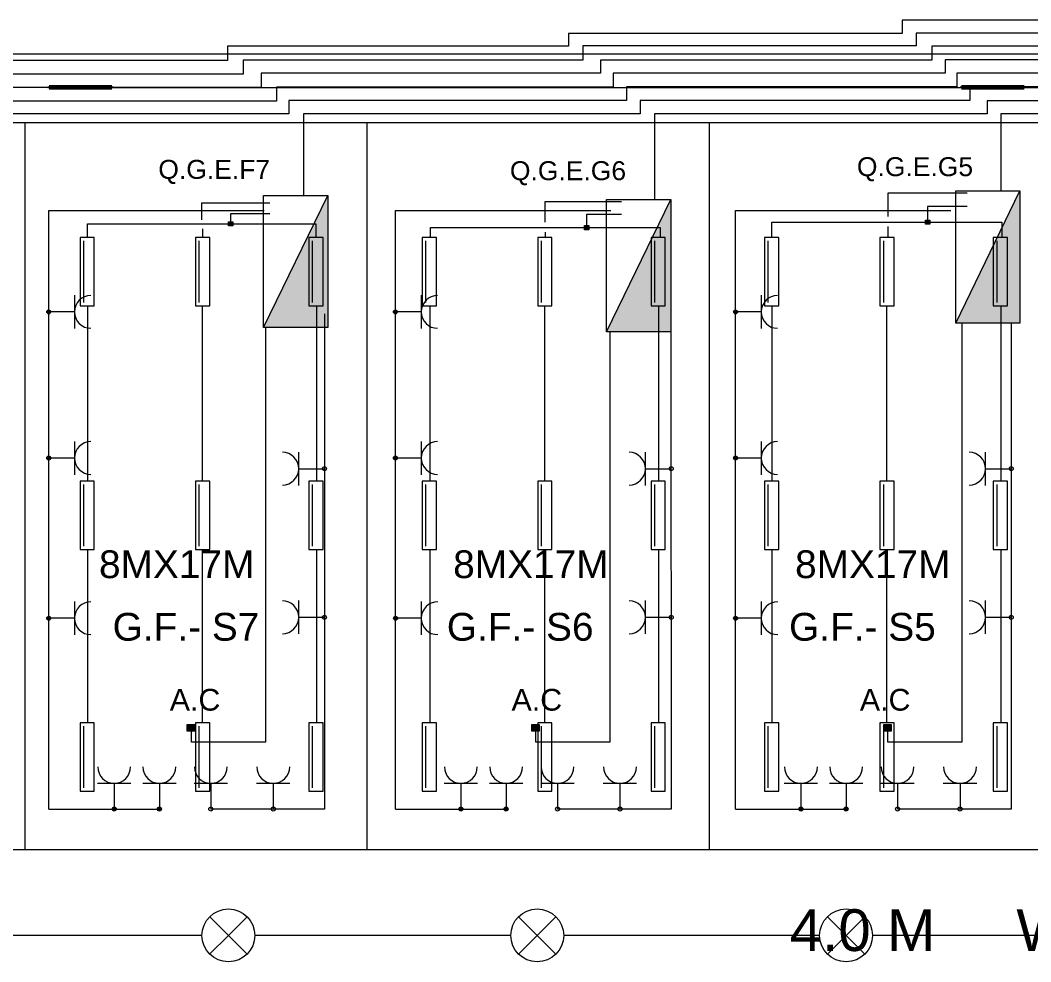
# Model space of a CAD drawing. Extents: x -17539 to 1421, y -3169 to 802964.
# Drawn here: x 148.03 to 171.65, y 365.75 to 387.77 of the extents above; entities that cross this region are included whole.
import ezdxf
from ezdxf.enums import TextEntityAlignment as Align

# ---------------------------------------------------------------- set-up
doc = ezdxf.new("R2010")
doc.units = 0
doc.header["$LTSCALE"] = 25
doc.header["$MEASUREMENT"] = 0
doc.linetypes.add('DASHED2', pattern=[0.375, 0.25, -0.125])
doc.layers.get('0').update_dxf_attribs({"lineweight": 9})
for name, color, linetype, lineweight in [('Iluminação', 10, 'Continuous', 9), ('Quadros', 50, 'Continuous', 9), ('www.cadblocksfree.com', 7, 'Continuous', 9)]:
    doc.layers.add(name, color=color, linetype=linetype, lineweight=lineweight)
doc.layers.add('Tomadas', color=3, linetype='Continuous', lineweight=9, true_color=0x00f500)
doc.styles.add('ROMANS', font='arial.ttf')
doc.styles.get("Standard").update_dxf_attribs({"font": 'arial.ttf'})

# ---------------------------------------------------------------- blocks, each defined once
blk = doc.blocks.new('Iluminárias 1')
at = {"layer": 'Iluminação'}
blk.add_line((0.079, 0.079), (1.521, 0.079), dxfattribs=at)
blk.add_lwpolyline([(0, 0), (1.6, 0), (1.6, 0.332), (0, 0.332)], close=True, dxfattribs=at)
blk = doc.blocks.new('Ponto de Luz')
for q in [(-0.437, 0.437), (0.438, 0.436), (-0.438, -0.436), (0.437, -0.437)]:
    blk.add_line((0, 0), q)
blk.add_circle((0, 0), 0.618)
blk = doc.blocks.new('Luminária 4')
at = {"layer": 'Iluminação', "lineweight": 40}
for p, q in [((0.733, 0.043), (-0.734, 0.043)), ((-0.734, 0.043), (-0.734, 0)), ((-0.734, 0), (0.733, 0)), ((0.733, 0), (0.733, 0.043))]:
    blk.add_line(p, q, dxfattribs=at)
at = {"layer": 'Iluminação', "lineweight": 30}
blk.add_line((-0.667, 0.008), (0.679, 0.008), dxfattribs=at)
blk = doc.blocks.new('Caixa de Derivação')
at = {"layer": 'Iluminação'}
h = blk.add_hatch(color=256, dxfattribs=at)
h.dxf.hatch_style = 1
h.paths.add_polyline_path([(0.052, 0.051), (-0.048, 0.051), (-0.048, -0.049), (0.052, -0.049)])
blk.add_lwpolyline([(-0.048, 0.051), (0.052, 0.051), (0.052, -0.049), (-0.048, -0.049)], close=True, dxfattribs=at)
blk = doc.blocks.new('quadro eletrico')
h = blk.add_hatch(color=256)
h.dxf.hatch_style = 1
h.paths.add_polyline_path([(1.839, -0.788), (-1.457, 0.809), (-1.457, -0.788)])
blk.add_line((-1.457, 0.809), (1.839, -0.788))
blk.add_lwpolyline([(-1.457, 0.809), (1.839, 0.809), (1.839, -0.788), (-1.457, -0.788)], close=True)
blk = doc.blocks.new('Quadro')
at = {"xscale": 0.6593095434044552, "yscale": 0.6593095434044552, "zscale": 0.6593095434044552}
blk.add_blockref('quadro eletrico', (-0.091, 0.017), dxfattribs=at)
blk = doc.blocks.new('Tomada')
for p, q in [((0, 0.632), (0, 0)), ((0, 0), (-0.975, 0)), ((0, 0), (0, -0.632))]:
    blk.add_line(p, q)
blk.add_arc((0.622, 0), 0.622, 90, 270)

msp = doc.modelspace()

# ---------------------------------------------------------------- hatches: boundary and pattern name
at = {"layer": 'Tomadas'}
h = msp.add_hatch(color=256, dxfattribs=at)
h.dxf.hatch_style = 1
h.paths.add_polyline_path([(148.74, 380.949, 1), (148.647, 380.949, 1)])
h = msp.add_hatch(color=256, dxfattribs=at)
h.dxf.hatch_style = 1
h.paths.add_polyline_path([(148.74, 380.949, 1), (148.647, 380.949, 1)])
h = msp.add_hatch(color=256, dxfattribs=at)
h.dxf.hatch_style = 1
h.paths.add_polyline_path([(148.74, 380.949, 1), (148.647, 380.949, 1)])
h = msp.add_hatch(color=256, dxfattribs=at)
h.dxf.hatch_style = 1
h.paths.add_polyline_path([(148.74, 380.949, 1), (148.647, 380.949, 1)])
h = msp.add_hatch(color=256, dxfattribs=at)
h.dxf.hatch_style = 1
h.paths.add_polyline_path([(156.846, 380.949, 1), (156.753, 380.949, 1)])
h = msp.add_hatch(color=256, dxfattribs=at)
h.dxf.hatch_style = 1
h.paths.add_polyline_path([(156.846, 380.949, 1), (156.753, 380.949, 1)])
h = msp.add_hatch(color=256, dxfattribs=at)
h.dxf.hatch_style = 1
h.paths.add_polyline_path([(156.846, 380.949, 1), (156.753, 380.949, 1)])
h = msp.add_hatch(color=256, dxfattribs=at)
h.dxf.hatch_style = 1
h.paths.add_polyline_path([(156.846, 380.949, 1), (156.753, 380.949, 1)])
h = msp.add_hatch(color=256, dxfattribs=at)
h.dxf.hatch_style = 1
h.paths.add_polyline_path([(164.794, 380.949, 1), (164.701, 380.949, 1)])
h = msp.add_hatch(color=256, dxfattribs=at)
h.dxf.hatch_style = 1
h.paths.add_polyline_path([(164.794, 380.949, 1), (164.701, 380.949, 1)])
h = msp.add_hatch(color=256, dxfattribs=at)
h.dxf.hatch_style = 1
h.paths.add_polyline_path([(164.794, 380.949, 1), (164.701, 380.949, 1)])
h = msp.add_hatch(color=256, dxfattribs=at)
h.dxf.hatch_style = 1
h.paths.add_polyline_path([(164.794, 380.949, 1), (164.701, 380.949, 1)])
h = msp.add_hatch(color=256, dxfattribs=at)
h.dxf.hatch_style = 1
h.paths.add_polyline_path([(148.74, 377.532, 1), (148.647, 377.532, 1)])
h = msp.add_hatch(color=256, dxfattribs=at)
h.dxf.hatch_style = 1
h.paths.add_polyline_path([(148.74, 377.532, 1), (148.647, 377.532, 1)])
h = msp.add_hatch(color=256, dxfattribs=at)
h.dxf.hatch_style = 1
h.paths.add_polyline_path([(148.74, 377.532, 1), (148.647, 377.532, 1)])
h = msp.add_hatch(color=256, dxfattribs=at)
h.dxf.hatch_style = 1
h.paths.add_polyline_path([(148.74, 377.532, 1), (148.647, 377.532, 1)])
h = msp.add_hatch(color=256, dxfattribs=at)
h.dxf.hatch_style = 1
h.paths.add_polyline_path([(156.846, 377.532, 1), (156.753, 377.532, 1)])
h = msp.add_hatch(color=256, dxfattribs=at)
h.dxf.hatch_style = 1
h.paths.add_polyline_path([(156.846, 377.532, 1), (156.753, 377.532, 1)])
h = msp.add_hatch(color=256, dxfattribs=at)
h.dxf.hatch_style = 1
h.paths.add_polyline_path([(156.846, 377.532, 1), (156.753, 377.532, 1)])
h = msp.add_hatch(color=256, dxfattribs=at)
h.dxf.hatch_style = 1
h.paths.add_polyline_path([(156.846, 377.532, 1), (156.753, 377.532, 1)])
h = msp.add_hatch(color=256, dxfattribs=at)
h.dxf.hatch_style = 1
h.paths.add_polyline_path([(164.794, 377.532, 1), (164.701, 377.532, 1)])
h = msp.add_hatch(color=256, dxfattribs=at)
h.dxf.hatch_style = 1
h.paths.add_polyline_path([(164.794, 377.532, 1), (164.701, 377.532, 1)])
h = msp.add_hatch(color=256, dxfattribs=at)
h.dxf.hatch_style = 1
h.paths.add_polyline_path([(164.794, 377.532, 1), (164.701, 377.532, 1)])
h = msp.add_hatch(color=256, dxfattribs=at)
h.dxf.hatch_style = 1
h.paths.add_polyline_path([(164.794, 377.532, 1), (164.701, 377.532, 1)])
h = msp.add_hatch(color=256, dxfattribs=at)
h.dxf.hatch_style = 1
h.paths.add_polyline_path([(155.139, 373.808), (155.093, 373.808, 0.411824), (155.139, 373.761)])
h.paths.add_polyline_path([(155.139, 373.855, 0.411824), (155.093, 373.808), (155.139, 373.808)])
h.paths.add_polyline_path([(155.139, 373.855), (155.139, 373.808), (155.139, 373.761, 0.416608), (155.186, 373.808, 0.416608)])
h.paths.add_polyline_path([(155.186, 377.282, 0.416608), (155.139, 377.329), (155.139, 377.235, 0.416608)])
h.paths.add_polyline_path([(155.139, 377.329, 0.411824), (155.093, 377.282), (155.139, 377.282)])
h.paths.add_polyline_path([(155.139, 377.282), (155.093, 377.282, 0.411824), (155.139, 377.235)])
h = msp.add_hatch(color=256, dxfattribs=at)
h.dxf.hatch_style = 1
h.paths.add_polyline_path([(163.244, 373.808), (163.198, 373.808, 0.411824), (163.244, 373.761)])
h.paths.add_polyline_path([(163.244, 373.855, 0.411824), (163.198, 373.808), (163.244, 373.808)])
h.paths.add_polyline_path([(163.244, 373.855), (163.244, 373.808), (163.244, 373.761, 0.416608), (163.292, 373.808, 0.416608)])
h.paths.add_polyline_path([(163.292, 377.282, 0.416608), (163.244, 377.329), (163.244, 377.235, 0.416608)])
h.paths.add_polyline_path([(163.244, 377.329, 0.411824), (163.198, 377.282), (163.244, 377.282)])
h.paths.add_polyline_path([(163.244, 377.282), (163.198, 377.282, 0.411824), (163.244, 377.235)])
h = msp.add_hatch(color=256, dxfattribs=at)
h.dxf.hatch_style = 1
h.paths.add_polyline_path([(171.193, 373.808), (171.147, 373.808, 0.411824), (171.193, 373.761)])
h.paths.add_polyline_path([(171.193, 373.855, 0.411824), (171.147, 373.808), (171.193, 373.808)])
h.paths.add_polyline_path([(171.193, 373.855), (171.193, 373.808), (171.193, 373.761, 0.416608), (171.24, 373.808, 0.416608)])
h.paths.add_polyline_path([(171.24, 377.282, 0.416608), (171.193, 377.329), (171.193, 377.235, 0.416608)])
h.paths.add_polyline_path([(171.193, 377.329, 0.411824), (171.147, 377.282), (171.193, 377.282)])
h.paths.add_polyline_path([(171.193, 377.282), (171.147, 377.282, 0.411824), (171.193, 377.235)])
h = msp.add_hatch(color=256, dxfattribs=at)
h.dxf.hatch_style = 1
h.paths.add_polyline_path([(148.675, 373.827), (148.675, 373.743, 0.552295), (148.741, 373.785, 0.552295)])
h.paths.add_polyline_path([(148.675, 373.827, 0.288415), (148.648, 373.785, 0.288415), (148.675, 373.743)])
h = msp.add_hatch(color=256, dxfattribs=at)
h.dxf.hatch_style = 1
h.paths.add_polyline_path([(148.675, 373.827), (148.675, 373.743, 0.552295), (148.741, 373.785, 0.552295)])
h.paths.add_polyline_path([(148.675, 373.827, 0.288415), (148.648, 373.785, 0.288415), (148.675, 373.743)])
h = msp.add_hatch(color=256, dxfattribs=at)
h.dxf.hatch_style = 1
h.paths.add_polyline_path([(148.675, 373.827), (148.675, 373.743, 0.552295), (148.741, 373.785, 0.552295)])
h.paths.add_polyline_path([(148.675, 373.827, 0.288415), (148.648, 373.785, 0.288415), (148.675, 373.743)])
h = msp.add_hatch(color=256, dxfattribs=at)
h.dxf.hatch_style = 1
h.paths.add_polyline_path([(148.675, 373.827), (148.675, 373.743, 0.552295), (148.741, 373.785, 0.552295)])
h.paths.add_polyline_path([(148.675, 373.827, 0.288415), (148.648, 373.785, 0.288415), (148.675, 373.743)])
h = msp.add_hatch(color=256, dxfattribs=at)
h.dxf.hatch_style = 1
h.paths.add_polyline_path([(156.78, 373.827), (156.78, 373.743, 0.552295), (156.847, 373.785, 0.552295)])
h.paths.add_polyline_path([(156.78, 373.827, 0.288415), (156.754, 373.785, 0.288415), (156.78, 373.743)])
h = msp.add_hatch(color=256, dxfattribs=at)
h.dxf.hatch_style = 1
h.paths.add_polyline_path([(156.78, 373.827), (156.78, 373.743, 0.552295), (156.847, 373.785, 0.552295)])
h.paths.add_polyline_path([(156.78, 373.827, 0.288415), (156.754, 373.785, 0.288415), (156.78, 373.743)])
h = msp.add_hatch(color=256, dxfattribs=at)
h.dxf.hatch_style = 1
h.paths.add_polyline_path([(156.78, 373.827), (156.78, 373.743, 0.552295), (156.847, 373.785, 0.552295)])
h.paths.add_polyline_path([(156.78, 373.827, 0.288415), (156.754, 373.785, 0.288415), (156.78, 373.743)])
h = msp.add_hatch(color=256, dxfattribs=at)
h.dxf.hatch_style = 1
h.paths.add_polyline_path([(156.78, 373.827), (156.78, 373.743, 0.552295), (156.847, 373.785, 0.552295)])
h.paths.add_polyline_path([(156.78, 373.827, 0.288415), (156.754, 373.785, 0.288415), (156.78, 373.743)])
h = msp.add_hatch(color=256, dxfattribs=at)
h.dxf.hatch_style = 1
h.paths.add_polyline_path([(164.728, 373.827), (164.728, 373.743, 0.552295), (164.795, 373.785, 0.552295)])
h.paths.add_polyline_path([(164.728, 373.827, 0.288415), (164.702, 373.785, 0.288415), (164.728, 373.743)])
h = msp.add_hatch(color=256, dxfattribs=at)
h.dxf.hatch_style = 1
h.paths.add_polyline_path([(164.728, 373.827), (164.728, 373.743, 0.552295), (164.795, 373.785, 0.552295)])
h.paths.add_polyline_path([(164.728, 373.827, 0.288415), (164.702, 373.785, 0.288415), (164.728, 373.743)])
h = msp.add_hatch(color=256, dxfattribs=at)
h.dxf.hatch_style = 1
h.paths.add_polyline_path([(164.728, 373.827), (164.728, 373.743, 0.552295), (164.795, 373.785, 0.552295)])
h.paths.add_polyline_path([(164.728, 373.827, 0.288415), (164.702, 373.785, 0.288415), (164.728, 373.743)])
h = msp.add_hatch(color=256, dxfattribs=at)
h.dxf.hatch_style = 1
h.paths.add_polyline_path([(164.728, 373.827), (164.728, 373.743, 0.552295), (164.795, 373.785, 0.552295)])
h.paths.add_polyline_path([(164.728, 373.827, 0.288415), (164.702, 373.785, 0.288415), (164.728, 373.743)])
h = msp.add_hatch(color=256, dxfattribs=at)
h.dxf.hatch_style = 1
h.paths.add_polyline_path([(152.107, 371.142), (152.107, 371.298), (151.933, 371.298), (151.933, 371.142)])
h = msp.add_hatch(color=256, dxfattribs=at)
h.dxf.hatch_style = 1
h.paths.add_polyline_path([(160.16, 371.142), (160.16, 371.298), (159.986, 371.298), (159.986, 371.142)])
h = msp.add_hatch(color=256, dxfattribs=at)
h.dxf.hatch_style = 1
h.paths.add_polyline_path([(168.386, 371.142), (168.386, 371.298), (168.212, 371.298), (168.212, 371.142)])
h = msp.add_hatch(color=256, dxfattribs=at)
h.dxf.hatch_style = 1
h.paths.add_polyline_path([(150.176, 369.324, 1), (150.269, 369.324, 1)])
h = msp.add_hatch(color=256, dxfattribs=at)
h.dxf.hatch_style = 1
h.paths.add_polyline_path([(150.176, 369.324, 1), (150.269, 369.324, 1)])
h = msp.add_hatch(color=256, dxfattribs=at)
h.dxf.hatch_style = 1
h.paths.add_polyline_path([(150.176, 369.324, 1), (150.269, 369.324, 1)])
h = msp.add_hatch(color=256, dxfattribs=at)
h.dxf.hatch_style = 1
h.paths.add_polyline_path([(150.176, 369.324, 1), (150.269, 369.324, 1)])
h = msp.add_hatch(color=256, dxfattribs=at)
h.dxf.hatch_style = 1
h.paths.add_polyline_path([(151.233, 369.324, 1), (151.326, 369.324, 1)])
h = msp.add_hatch(color=256, dxfattribs=at)
h.dxf.hatch_style = 1
h.paths.add_polyline_path([(151.233, 369.324, 1), (151.326, 369.324, 1)])
h = msp.add_hatch(color=256, dxfattribs=at)
h.dxf.hatch_style = 1
h.paths.add_polyline_path([(151.233, 369.324, 1), (151.326, 369.324, 1)])
h = msp.add_hatch(color=256, dxfattribs=at)
h.dxf.hatch_style = 1
h.paths.add_polyline_path([(151.233, 369.324, 1), (151.326, 369.324, 1)])
h = msp.add_hatch(color=256, dxfattribs=at)
h.dxf.hatch_style = 1
h.paths.add_polyline_path([(152.482, 369.37, 0.414214), (152.435, 369.324), (152.482, 369.324)])
h.paths.add_polyline_path([(152.482, 369.37), (152.482, 369.324), (152.528, 369.324, 0.414214)])
h.paths.add_polyline_path([(152.528, 369.324), (152.482, 369.324), (152.435, 369.324, 1)])
h.paths.add_polyline_path([(153.895, 369.324), (153.988, 369.324, 1)])
h.paths.add_polyline_path([(153.988, 369.324), (153.895, 369.324, 1)])
h = msp.add_hatch(color=256, dxfattribs=at)
h.dxf.hatch_style = 1
h.paths.add_polyline_path([(152.482, 369.37, 0.414214), (152.435, 369.324), (152.482, 369.324)])
h.paths.add_polyline_path([(152.482, 369.37), (152.482, 369.324), (152.528, 369.324, 0.414214)])
h.paths.add_polyline_path([(152.528, 369.324), (152.482, 369.324), (152.435, 369.324, 1)])
h.paths.add_polyline_path([(153.895, 369.324), (153.988, 369.324, 1)])
h.paths.add_polyline_path([(153.988, 369.324), (153.895, 369.324, 1)])
h = msp.add_hatch(color=256, dxfattribs=at)
h.dxf.hatch_style = 1
h.paths.add_polyline_path([(152.482, 369.37, 0.414214), (152.435, 369.324), (152.482, 369.324)])
h.paths.add_polyline_path([(152.482, 369.37), (152.482, 369.324), (152.528, 369.324, 0.414214)])
h.paths.add_polyline_path([(152.528, 369.324), (152.482, 369.324), (152.435, 369.324, 1)])
h.paths.add_polyline_path([(153.895, 369.324), (153.988, 369.324, 1)])
h.paths.add_polyline_path([(153.988, 369.324), (153.895, 369.324, 1)])
h = msp.add_hatch(color=256, dxfattribs=at)
h.dxf.hatch_style = 1
h.paths.add_polyline_path([(152.482, 369.37, 0.414214), (152.435, 369.324), (152.482, 369.324)])
h.paths.add_polyline_path([(152.482, 369.37), (152.482, 369.324), (152.528, 369.324, 0.414214)])
h.paths.add_polyline_path([(152.528, 369.324), (152.482, 369.324), (152.435, 369.324, 1)])
h.paths.add_polyline_path([(153.895, 369.324), (153.988, 369.324, 1)])
h.paths.add_polyline_path([(153.988, 369.324), (153.895, 369.324, 1)])
h = msp.add_hatch(color=256, dxfattribs=at)
h.dxf.hatch_style = 1
h.paths.add_polyline_path([(158.282, 369.324, 1), (158.375, 369.324, 1)])
h = msp.add_hatch(color=256, dxfattribs=at)
h.dxf.hatch_style = 1
h.paths.add_polyline_path([(158.282, 369.324, 1), (158.375, 369.324, 1)])
h = msp.add_hatch(color=256, dxfattribs=at)
h.dxf.hatch_style = 1
h.paths.add_polyline_path([(158.282, 369.324, 1), (158.375, 369.324, 1)])
h = msp.add_hatch(color=256, dxfattribs=at)
h.dxf.hatch_style = 1
h.paths.add_polyline_path([(158.282, 369.324, 1), (158.375, 369.324, 1)])
h = msp.add_hatch(color=256, dxfattribs=at)
h.dxf.hatch_style = 1
h.paths.add_polyline_path([(159.338, 369.324, 1), (159.431, 369.324, 1)])
h = msp.add_hatch(color=256, dxfattribs=at)
h.dxf.hatch_style = 1
h.paths.add_polyline_path([(159.338, 369.324, 1), (159.431, 369.324, 1)])
h = msp.add_hatch(color=256, dxfattribs=at)
h.dxf.hatch_style = 1
h.paths.add_polyline_path([(159.338, 369.324, 1), (159.431, 369.324, 1)])
h = msp.add_hatch(color=256, dxfattribs=at)
h.dxf.hatch_style = 1
h.paths.add_polyline_path([(159.338, 369.324, 1), (159.431, 369.324, 1)])
h = msp.add_hatch(color=256, dxfattribs=at)
h.dxf.hatch_style = 1
h.paths.add_polyline_path([(160.587, 369.37, 0.414214), (160.541, 369.324), (160.587, 369.324)])
h.paths.add_polyline_path([(160.587, 369.37), (160.587, 369.324), (160.634, 369.324, 0.414214)])
h.paths.add_polyline_path([(160.634, 369.324), (160.587, 369.324), (160.541, 369.324, 1)])
h.paths.add_polyline_path([(162.001, 369.324), (162.094, 369.324, 1)])
h.paths.add_polyline_path([(162.094, 369.324), (162.001, 369.324, 1)])
h = msp.add_hatch(color=256, dxfattribs=at)
h.dxf.hatch_style = 1
h.paths.add_polyline_path([(160.587, 369.37, 0.414214), (160.541, 369.324), (160.587, 369.324)])
h.paths.add_polyline_path([(160.587, 369.37), (160.587, 369.324), (160.634, 369.324, 0.414214)])
h.paths.add_polyline_path([(160.634, 369.324), (160.587, 369.324), (160.541, 369.324, 1)])
h.paths.add_polyline_path([(162.001, 369.324), (162.094, 369.324, 1)])
h.paths.add_polyline_path([(162.094, 369.324), (162.001, 369.324, 1)])
h = msp.add_hatch(color=256, dxfattribs=at)
h.dxf.hatch_style = 1
h.paths.add_polyline_path([(160.587, 369.37, 0.414214), (160.541, 369.324), (160.587, 369.324)])
h.paths.add_polyline_path([(160.587, 369.37), (160.587, 369.324), (160.634, 369.324, 0.414214)])
h.paths.add_polyline_path([(160.634, 369.324), (160.587, 369.324), (160.541, 369.324, 1)])
h.paths.add_polyline_path([(162.001, 369.324), (162.094, 369.324, 1)])
h.paths.add_polyline_path([(162.094, 369.324), (162.001, 369.324, 1)])
h = msp.add_hatch(color=256, dxfattribs=at)
h.dxf.hatch_style = 1
h.paths.add_polyline_path([(160.587, 369.37, 0.414214), (160.541, 369.324), (160.587, 369.324)])
h.paths.add_polyline_path([(160.587, 369.37), (160.587, 369.324), (160.634, 369.324, 0.414214)])
h.paths.add_polyline_path([(160.634, 369.324), (160.587, 369.324), (160.541, 369.324, 1)])
h.paths.add_polyline_path([(162.001, 369.324), (162.094, 369.324, 1)])
h.paths.add_polyline_path([(162.094, 369.324), (162.001, 369.324, 1)])
h = msp.add_hatch(color=256, dxfattribs=at)
h.dxf.hatch_style = 1
h.paths.add_polyline_path([(166.23, 369.324, 1), (166.323, 369.324, 1)])
h = msp.add_hatch(color=256, dxfattribs=at)
h.dxf.hatch_style = 1
h.paths.add_polyline_path([(166.23, 369.324, 1), (166.323, 369.324, 1)])
h = msp.add_hatch(color=256, dxfattribs=at)
h.dxf.hatch_style = 1
h.paths.add_polyline_path([(166.23, 369.324, 1), (166.323, 369.324, 1)])
h = msp.add_hatch(color=256, dxfattribs=at)
h.dxf.hatch_style = 1
h.paths.add_polyline_path([(166.23, 369.324, 1), (166.323, 369.324, 1)])
h = msp.add_hatch(color=256, dxfattribs=at)
h.dxf.hatch_style = 1
h.paths.add_polyline_path([(167.286, 369.324, 1), (167.38, 369.324, 1)])
h = msp.add_hatch(color=256, dxfattribs=at)
h.dxf.hatch_style = 1
h.paths.add_polyline_path([(167.286, 369.324, 1), (167.38, 369.324, 1)])
h = msp.add_hatch(color=256, dxfattribs=at)
h.dxf.hatch_style = 1
h.paths.add_polyline_path([(167.286, 369.324, 1), (167.38, 369.324, 1)])
h = msp.add_hatch(color=256, dxfattribs=at)
h.dxf.hatch_style = 1
h.paths.add_polyline_path([(167.286, 369.324, 1), (167.38, 369.324, 1)])
h = msp.add_hatch(color=256, dxfattribs=at)
h.dxf.hatch_style = 1
h.paths.add_polyline_path([(168.536, 369.37, 0.414214), (168.489, 369.324), (168.536, 369.324)])
h.paths.add_polyline_path([(168.536, 369.37), (168.536, 369.324), (168.582, 369.324, 0.414214)])
h.paths.add_polyline_path([(168.582, 369.324), (168.536, 369.324), (168.489, 369.324, 1)])
h.paths.add_polyline_path([(169.949, 369.324), (170.042, 369.324, 1)])
h.paths.add_polyline_path([(170.042, 369.324), (169.949, 369.324, 1)])
h = msp.add_hatch(color=256, dxfattribs=at)
h.dxf.hatch_style = 1
h.paths.add_polyline_path([(168.536, 369.37, 0.414214), (168.489, 369.324), (168.536, 369.324)])
h.paths.add_polyline_path([(168.536, 369.37), (168.536, 369.324), (168.582, 369.324, 0.414214)])
h.paths.add_polyline_path([(168.582, 369.324), (168.536, 369.324), (168.489, 369.324, 1)])
h.paths.add_polyline_path([(169.949, 369.324), (170.042, 369.324, 1)])
h.paths.add_polyline_path([(170.042, 369.324), (169.949, 369.324, 1)])
h = msp.add_hatch(color=256, dxfattribs=at)
h.dxf.hatch_style = 1
h.paths.add_polyline_path([(168.536, 369.37, 0.414214), (168.489, 369.324), (168.536, 369.324)])
h.paths.add_polyline_path([(168.536, 369.37), (168.536, 369.324), (168.582, 369.324, 0.414214)])
h.paths.add_polyline_path([(168.582, 369.324), (168.536, 369.324), (168.489, 369.324, 1)])
h.paths.add_polyline_path([(169.949, 369.324), (170.042, 369.324, 1)])
h.paths.add_polyline_path([(170.042, 369.324), (169.949, 369.324, 1)])
h = msp.add_hatch(color=256, dxfattribs=at)
h.dxf.hatch_style = 1
h.paths.add_polyline_path([(168.536, 369.37, 0.414214), (168.489, 369.324), (168.536, 369.324)])
h.paths.add_polyline_path([(168.536, 369.37), (168.536, 369.324), (168.582, 369.324, 0.414214)])
h.paths.add_polyline_path([(168.582, 369.324), (168.536, 369.324), (168.489, 369.324, 1)])
h.paths.add_polyline_path([(169.949, 369.324), (170.042, 369.324, 1)])
h.paths.add_polyline_path([(170.042, 369.324), (169.949, 369.324, 1)])

# ---------------------------------------------------------------- linework, layer by layer
at = {"layer": 'Iluminação'}
for p, q in [((148.701, 386.199), (138.661, 386.199)), ((150.168, 386.199), (170.031, 386.199)), ((171.498, 386.199), (191.361, 386.199)), ((168.313, 383.176), (168.313, 383.735)), ((168.313, 383.735), (170.165, 383.735)), ((152.275, 383.099), (152.275, 383.501)), ((152.275, 383.501), (153.861, 383.501)), ((160.298, 383.045), (160.298, 383.53)), ((160.298, 383.53), (162.08, 383.53)), ((153.861, 383.243), (152.944, 383.243)), ((152.944, 383.243), (152.944, 383.007)), ((161.269, 382.919), (161.269, 383.237)), ((161.269, 383.237), (162.08, 383.237)), ((170.165, 383.411), (169.24, 383.411)), ((169.24, 383.411), (169.24, 383.046)), ((149.6, 382.69), (149.6, 383.007)), ((149.6, 383.007), (154.937, 383.007)), ((154.937, 383.007), (154.937, 382.69)), ((165.598, 382.69), (165.598, 383.046)), ((165.598, 383.046), (170.971, 383.046)), ((170.971, 383.046), (170.971, 382.69)), ((152.294, 382.69), (152.294, 382.889)), ((157.615, 382.69), (157.615, 382.919)), ((157.615, 382.919), (162.989, 382.919)), ((160.304, 382.69), (160.304, 382.812)), ((162.989, 382.919), (162.989, 382.69)), ((168.319, 382.69), (168.319, 382.947)), ((149.608, 376.99), (149.608, 381.09)), ((152.287, 376.99), (152.287, 381.09)), ((154.949, 381.09), (154.949, 376.99)), ((157.608, 376.99), (157.608, 381.09)), ((160.287, 376.99), (160.287, 381.09)), ((162.949, 381.09), (162.949, 376.99)), ((165.608, 376.99), (165.608, 381.09)), ((168.287, 376.99), (168.287, 381.09)), ((170.949, 381.09), (170.949, 376.99)), ((149.608, 371.34), (149.608, 375.39)), ((152.287, 371.34), (152.287, 375.39)), ((154.949, 375.39), (154.949, 371.34)), ((157.608, 371.34), (157.608, 375.39)), ((160.287, 371.34), (160.287, 375.39)), ((162.949, 375.39), (162.949, 371.34)), ((165.608, 371.34), (165.608, 375.39)), ((168.287, 371.34), (168.287, 375.39)), ((170.949, 375.39), (170.949, 371.34)), ((152.276, 366.369), (146.291, 366.369)), ((159.496, 366.369), (153.511, 366.369)), ((166.716, 366.369), (160.731, 366.369)), ((173.936, 366.369), (167.951, 366.369))]:
    msp.add_line(p, q, dxfattribs=at)
at = {"layer": 'Quadros'}
for p, q in [((176.242, 387.77), (168.646, 387.77)), ((168.646, 387.77), (168.646, 387.462)), ((168.646, 387.462), (160.841, 387.462)), ((160.841, 387.462), (160.841, 387.165)), ((176.584, 387.464), (168.973, 387.464)), ((168.973, 387.464), (168.973, 387.167)), ((160.841, 387.165), (152.875, 387.165)), ((152.875, 387.165), (152.875, 386.826)), ((168.973, 387.167), (161.175, 387.167)), ((161.175, 387.167), (161.175, 386.832)), ((176.928, 387.165), (169.336, 387.165)), ((169.336, 387.165), (169.336, 386.837)), ((152.875, 386.826), (145.347, 386.826)), ((161.175, 386.832), (153.241, 386.832)), ((153.241, 386.832), (153.241, 386.511)), ((169.336, 386.837), (161.592, 386.837)), ((161.592, 386.837), (161.592, 386.528)), ((177.236, 386.842), (169.646, 386.842)), ((169.646, 386.842), (169.646, 386.533)), ((153.241, 386.511), (145.691, 386.511)), ((161.592, 386.528), (153.657, 386.528)), ((153.657, 386.528), (153.657, 386.195)), ((169.646, 386.533), (161.89, 386.533)), ((161.89, 386.533), (161.89, 386.203)), ((177.531, 386.528), (169.919, 386.528)), ((169.919, 386.528), (169.919, 386.208)), ((153.657, 386.195), (146.06, 386.195)), ((161.89, 386.203), (154.02, 386.203)), ((154.02, 386.203), (154.02, 385.88)), ((169.919, 386.208), (162.199, 386.208)), ((162.199, 386.208), (162.199, 385.889)), ((177.87, 386.208), (170.227, 386.208)), ((170.227, 386.208), (170.227, 385.889)), ((154.02, 385.88), (146.387, 385.88)), ((162.199, 385.889), (154.309, 385.889)), ((154.309, 385.889), (154.309, 385.583)), ((170.227, 385.889), (162.521, 385.889)), ((162.521, 385.889), (162.521, 385.582)), ((178.246, 385.882), (170.634, 385.882)), ((170.634, 385.882), (170.634, 385.582)), ((154.309, 385.583), (146.713, 385.583)), ((162.521, 385.582), (154.646, 385.582)), ((154.646, 385.582), (154.646, 383.673)), ((170.634, 385.582), (162.851, 385.582)), ((162.851, 385.582), (162.851, 383.575)), ((178.567, 385.584), (170.954, 385.584)), ((170.954, 385.584), (170.954, 383.781))]:
    msp.add_line(p, q, dxfattribs=at)
at = {"layer": 'Tomadas'}
for p, q in [((148.694, 369.324), (148.694, 383.318)), ((148.694, 383.318), (153.729, 383.318)), ((156.799, 369.324), (156.799, 383.318)), ((156.799, 383.318), (161.835, 383.318)), ((164.748, 369.324), (164.748, 383.318)), ((164.748, 383.318), (169.783, 383.318)), ((148.694, 369.324), (148.694, 380.949)), ((148.694, 369.324), (148.694, 380.949)), ((148.694, 369.324), (148.694, 380.949)), ((155.139, 380.9), (155.139, 369.324)), ((155.139, 380.9), (155.139, 369.324)), ((155.139, 380.9), (155.139, 369.324)), ((155.139, 380.9), (155.139, 369.324)), ((156.799, 369.324), (156.799, 380.949)), ((156.799, 369.324), (156.799, 380.949)), ((156.799, 369.324), (156.799, 380.949)), ((164.748, 369.324), (164.748, 380.949)), ((164.748, 369.324), (164.748, 380.949)), ((164.748, 369.324), (164.748, 380.949)), ((170.036, 380.688), (170.036, 370.889)), ((171.193, 380.688), (171.193, 369.324)), ((171.193, 380.688), (171.193, 369.324)), ((171.193, 380.688), (171.193, 369.324)), ((171.193, 380.688), (171.193, 369.324)), ((153.757, 380.581), (153.757, 370.889)), ((161.81, 380.483), (161.81, 370.889)), ((163.234, 380.483), (163.244, 369.324)), ((163.234, 380.483), (163.244, 369.324)), ((163.234, 380.483), (163.244, 369.324)), ((163.234, 380.483), (163.244, 369.324)), ((152.03, 370.889), (152.03, 371.23)), ((160.082, 370.889), (160.082, 371.23)), ((168.308, 370.889), (168.308, 371.23)), ((153.757, 370.889), (152.03, 370.889)), ((161.81, 370.889), (160.082, 370.889)), ((170.036, 370.889), (168.308, 370.889)), ((148.694, 369.324), (151.283, 369.324)), ((155.139, 369.324), (152.493, 369.324)), ((156.799, 369.324), (159.388, 369.324)), ((163.244, 369.324), (160.598, 369.324)), ((164.748, 369.324), (167.336, 369.324)), ((171.193, 369.324), (168.547, 369.324))]:
    msp.add_line(p, q, dxfattribs=at)
for points in [[(152.107, 371.142), (151.933, 371.142), (151.933, 371.298), (152.107, 371.298)], [(160.16, 371.142), (159.986, 371.142), (159.986, 371.298), (160.16, 371.298)], [(168.386, 371.142), (168.212, 371.142), (168.212, 371.298), (168.386, 371.298)]]:
    msp.add_lwpolyline(points, close=True, dxfattribs=at)
for centre in [(148.694, 380.949), (148.694, 380.949), (148.694, 380.949), (148.694, 380.949), (156.799, 380.949), (156.799, 380.949), (156.799, 380.949), (156.799, 380.949), (164.748, 380.949), (164.748, 380.949), (164.748, 380.949), (164.748, 380.949), (148.694, 377.532), (148.694, 377.532), (148.694, 377.532), (148.694, 377.532), (156.799, 377.532), (156.799, 377.532), (156.799, 377.532), (156.799, 377.532), (164.748, 377.532), (164.748, 377.532), (164.748, 377.532), (164.748, 377.532), (155.139, 377.282), (155.139, 377.282), (155.139, 377.282), (155.139, 377.282), (163.245, 377.282), (163.245, 377.282), (163.245, 377.282), (163.245, 377.282), (171.193, 377.282), (171.193, 377.282), (171.193, 377.282), (171.193, 377.282), (148.695, 373.785), (148.695, 373.785), (148.695, 373.785), (148.695, 373.785), (155.139, 373.808), (155.139, 373.808), (155.139, 373.808), (155.139, 373.808), (156.8, 373.785), (156.8, 373.785), (156.8, 373.785), (156.8, 373.785), (163.245, 373.808), (163.245, 373.808), (163.245, 373.808), (163.245, 373.808), (164.749, 373.785), (164.749, 373.785), (164.749, 373.785), (164.749, 373.785), (171.193, 373.808), (171.193, 373.808), (171.193, 373.808), (171.193, 373.808), (150.223, 369.324), (150.223, 369.324), (150.223, 369.324), (150.223, 369.324), (151.279, 369.324), (151.279, 369.324), (151.279, 369.324), (151.279, 369.324), (152.482, 369.324), (152.482, 369.324), (152.482, 369.324), (152.482, 369.324), (153.942, 369.324), (153.942, 369.324), (153.942, 369.324), (153.942, 369.324), (158.328, 369.324), (158.328, 369.324), (158.328, 369.324), (158.328, 369.324), (159.385, 369.324), (159.385, 369.324), (159.385, 369.324), (159.385, 369.324), (160.587, 369.324), (160.587, 369.324), (160.587, 369.324), (160.587, 369.324), (162.047, 369.324), (162.047, 369.324), (162.047, 369.324), (162.047, 369.324), (166.277, 369.324), (166.277, 369.324), (166.277, 369.324), (166.277, 369.324), (167.333, 369.324), (167.333, 369.324), (167.333, 369.324), (167.333, 369.324), (168.536, 369.324), (168.536, 369.324), (168.536, 369.324), (168.536, 369.324), (169.996, 369.324), (169.996, 369.324), (169.996, 369.324), (169.996, 369.324)]:
    msp.add_circle(centre, 0.0466, dxfattribs=at)
at = {"layer": 'www.cadblocksfree.com', "linetype": 'DASHED2', "ltscale": 10}
msp.add_line((141.133, 386.986), (181.133, 386.986), dxfattribs=at)
at = {"layer": 'www.cadblocksfree.com'}
for p, q in [((204.133, 385.369), (139.998, 385.369)), ((148.133, 385.369), (148.133, 368.369)), ((156.133, 385.369), (156.133, 368.369)), ((164.133, 385.369), (164.133, 368.369)), ((237.133, 368.369), (136.133, 368.369))]:
    msp.add_line(p, q, dxfattribs=at)

# ---------------------------------------------------------------- block references
at = {"layer": 'Iluminação'}
for name, p in [('Luminária 4', (149.434, 386.178)), ('Luminária 4', (170.764, 386.178)), ('Caixa de Derivação', (152.944, 383.007)), ('Caixa de Derivação', (161.269, 382.919)), ('Caixa de Derivação', (169.24, 383.046)), ('Ponto de Luz', (152.893, 366.369)), ('Ponto de Luz', (160.113, 366.369)), ('Ponto de Luz', (167.333, 366.369))]:
    msp.add_blockref(name, p, dxfattribs=at)
at = {"layer": 'Iluminação', "rotation": 270}
for p in [(149.425, 382.69), (152.125, 382.69), (154.775, 382.69), (157.425, 382.69), (160.125, 382.69), (162.775, 382.69), (165.425, 382.69), (168.125, 382.69), (170.775, 382.69), (149.425, 376.99), (152.125, 376.99), (154.775, 376.99), (157.425, 376.99), (160.125, 376.99), (162.775, 376.99), (165.425, 376.99), (168.125, 376.99), (170.775, 376.99), (149.425, 371.34), (152.125, 371.34), (154.775, 371.34), (157.425, 371.34), (160.125, 371.34), (162.775, 371.34), (165.425, 371.34), (168.125, 371.34), (170.775, 371.34)]:
    msp.add_blockref('Iluminárias 1', p, dxfattribs=at)
at = {"layer": 'Quadros', "xscale": 1.422900023054062, "yscale": 1.422900023054062, "zscale": 1.422900023054062, "rotation": 89.99999999999996}
for p in [(154.499, 382.077), (170.678, 382.185), (162.519, 381.979)]:
    msp.add_blockref('Quadro', p, dxfattribs=at)
at = {"layer": 'Tomadas', "xscale": 0.6170314054757464, "yscale": 0.6170314054757464, "zscale": 0.6170314054757464}
for p in [(149.295, 380.949), (149.295, 380.949), (149.295, 380.949), (149.295, 380.949), (157.401, 380.949), (157.401, 380.949), (157.401, 380.949), (157.401, 380.949), (165.349, 380.949), (165.349, 380.949), (165.349, 380.949), (165.349, 380.949), (149.295, 377.532), (149.295, 377.532), (149.295, 377.532), (149.295, 377.532), (157.401, 377.532), (157.401, 377.532), (157.401, 377.532), (157.401, 377.532), (165.349, 377.532), (165.349, 377.532), (165.349, 377.532), (165.349, 377.532), (149.296, 373.785), (149.296, 373.785), (149.296, 373.785), (149.296, 373.785), (157.402, 373.785), (157.402, 373.785), (157.402, 373.785), (157.402, 373.785), (165.35, 373.785), (165.35, 373.785), (165.35, 373.785), (165.35, 373.785)]:
    msp.add_blockref('Tomada', p, dxfattribs=at)
for p, rotation in [((154.538, 377.282), 180), ((154.538, 377.282), 180), ((154.538, 377.282), 180), ((154.538, 377.282), 180), ((162.643, 377.282), 180), ((162.643, 377.282), 180), ((162.643, 377.282), 180), ((162.643, 377.282), 180), ((170.592, 377.282), 180), ((170.592, 377.282), 180), ((170.592, 377.282), 180), ((170.592, 377.282), 180), ((154.538, 373.808), 180), ((154.538, 373.808), 180), ((154.538, 373.808), 180), ((154.538, 373.808), 180), ((162.643, 373.808), 180), ((162.643, 373.808), 180), ((162.643, 373.808), 180), ((162.643, 373.808), 180), ((170.592, 373.808), 180), ((170.592, 373.808), 180), ((170.592, 373.808), 180), ((170.592, 373.808), 180), ((150.223, 369.925), 89.99999999999999), ((150.223, 369.925), 89.99999999999999), ((150.223, 369.925), 89.99999999999999), ((150.223, 369.925), 89.99999999999999), ((151.279, 369.925), 89.99999999999999), ((151.279, 369.925), 89.99999999999999), ((151.279, 369.925), 89.99999999999999), ((151.279, 369.925), 89.99999999999999), ((152.482, 369.925), 89.99999999999999), ((152.482, 369.925), 89.99999999999999), ((152.482, 369.925), 89.99999999999999), ((152.482, 369.925), 89.99999999999999), ((153.942, 369.925), 89.99999999999999), ((153.942, 369.925), 89.99999999999999), ((153.942, 369.925), 89.99999999999999), ((153.942, 369.925), 89.99999999999999), ((158.328, 369.925), 89.99999999999999), ((158.328, 369.925), 89.99999999999999), ((158.328, 369.925), 89.99999999999999), ((158.328, 369.925), 89.99999999999999), ((159.385, 369.925), 89.99999999999999), ((159.385, 369.925), 89.99999999999999), ((159.385, 369.925), 89.99999999999999), ((159.385, 369.925), 89.99999999999999), ((160.587, 369.925), 89.99999999999999), ((160.587, 369.925), 89.99999999999999), ((160.587, 369.925), 89.99999999999999), ((160.587, 369.925), 89.99999999999999), ((162.047, 369.925), 89.99999999999999), ((162.047, 369.925), 89.99999999999999), ((162.047, 369.925), 89.99999999999999), ((162.047, 369.925), 89.99999999999999), ((166.277, 369.925), 89.99999999999999), ((166.277, 369.925), 89.99999999999999), ((166.277, 369.925), 89.99999999999999), ((166.277, 369.925), 89.99999999999999), ((167.333, 369.925), 89.99999999999999), ((167.333, 369.925), 89.99999999999999), ((167.333, 369.925), 89.99999999999999), ((167.333, 369.925), 89.99999999999999), ((168.536, 369.925), 89.99999999999999), ((168.536, 369.925), 89.99999999999999), ((168.536, 369.925), 89.99999999999999), ((168.536, 369.925), 89.99999999999999), ((169.996, 369.925), 89.99999999999999), ((169.996, 369.925), 89.99999999999999), ((169.996, 369.925), 89.99999999999999), ((169.996, 369.925), 89.99999999999999)]:
    msp.add_blockref('Tomada', p, dxfattribs=dict(at, rotation=rotation))

# ---------------------------------------------------------------- texts
at = {"layer": 'Quadros', "char_height": 0.4429, "width": 3.46617, "attachment_point": 1}
for s, insert in [('Q.G.E.F7', (151.255, 384.503)), ('Q.G.E.G6', (159.474, 384.472)), ('Q.G.E.G5', (167.586, 384.566))]:
    msp.add_mtext(s, dxfattribs=dict(at, insert=insert))
at = {"layer": 'Tomadas', "char_height": 0.5082, "width": 1.05584, "attachment_point": 1}
for insert in [(151.522, 372.133), (159.512, 372.133), (167.655, 372.133)]:
    msp.add_mtext('A.C', dxfattribs=dict(at, insert=insert))
at = {"layer": 'www.cadblocksfree.com', "style": 'ROMANS'}
for s, height, p in [('8MX17M', 0.65, (149.868, 375.373)), ('8MX17M', 0.65, (158.147, 375.373)), ('8MX17M', 0.65, (166.14, 375.373)), ('G.F.- S7', 0.65, (150.186, 373.91)), ('G.F.- S6', 0.65, (157.999, 373.91)), ('G.F.- S5', 0.65, (165.999, 373.91)), ('4.0 M     W   I   D   E     C  O  R   R   I   D    O     R', 0.975, (166.016, 366.979))]:
    msp.add_text(s, height=height, dxfattribs=at).set_placement(p, align=Align.TOP_LEFT)

doc.saveas('drawing.dxf')
